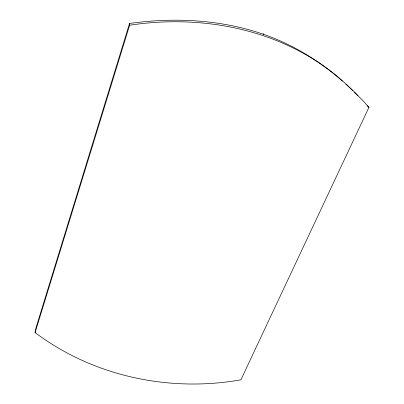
<?xml version="1.0" encoding="UTF-8"?>
<svg xmlns="http://www.w3.org/2000/svg" width="404" height="404" viewBox="0 0 404 404"><rect width="100%" height="100%" fill="white"/><g stroke="black" fill="none" stroke-linecap="round" stroke-linejoin="round"><path stroke-width="0.61" d="M35.077 332.537L36.042 327.715L129.527 23.452C174.659 17.165 221.609 19.523 264.807 34.754C305.192 49.121 340.759 75.265 368.923 107.343L240.88 379.831C169.463 392.491 93.309 376.382 35.077 332.537L129.618 25.23L129.527 23.452M263.251 34.825L263.706 33.648M129.618 25.23C204.091 13.837 285.158 29.916 342.446 80.987M367.201 105.833L368.923 107.343M345.814 84.057L352.556 90.496M354.308 92.238L357.732 95.753"/></g></svg>
